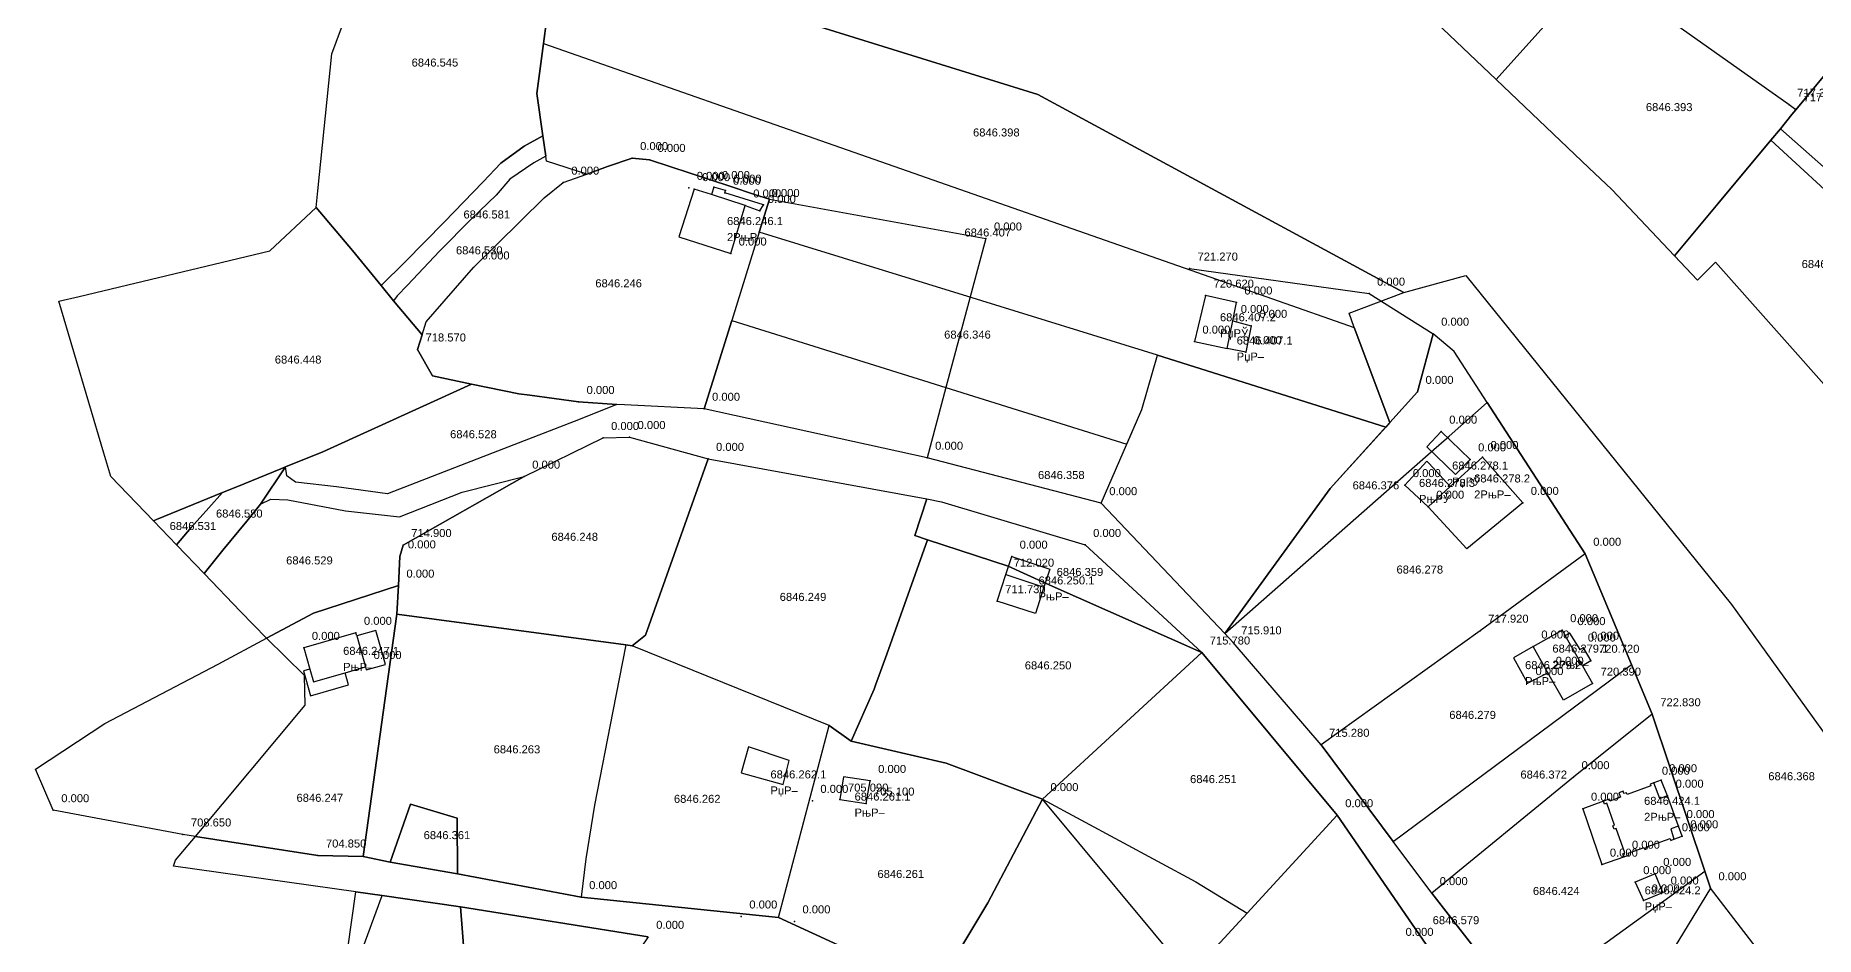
# Model space of a CAD drawing. Header units: metres. Extents: x 8504925 to 8509157, y 4588840 to 4591954.
# Drawn here: x 8506914.5 to 8507137, y 4589450.6 to 4589563.2 of the extents above; entities that cross this region are included whole.
import ezdxf

# ---------------------------------------------------------------- set-up
doc = ezdxf.new("R2010")
doc.units = ezdxf.units.M
for name, color, linetype in [('cad13', 30, 'Continuous'), ('cad144', 7, 'Continuous'), ('cad145', 7, 'Continuous'), ('cad146', 7, 'Continuous'), ('cad176', 7, 'Continuous'), ('cad22', 7, 'Continuous'), ('cad_cont_1', 30, 'Continuous'), ('cad_cont_2', 7, 'Continuous'), ('cad_cont_3', 7, 'Continuous'), ('points', 1, 'Continuous'), ('texts', 7, 'Continuous')]:
    doc.layers.add(name, color=color, linetype=linetype)
doc.styles.get("Standard").update_dxf_attribs({"font": 'arial.ttf'})

msp = doc.modelspace()

# ---------------------------------------------------------------- linework, layer by layer
at = {"layer": 'cad13'}
for points in [[(8507001.4, 4589535.95), (8507003.22, 4589541.96), (8507005.05, 4589541.27), (8507005.52, 4589542.02), (8507000.68, 4589543.55), (8507000.76, 4589543.81), (8506999.31, 4589544.26), (8506999, 4589543.31), (8506996.83, 4589544), (8506994.92, 4589538.02), (8507001.4, 4589535.95)], [(8507064.15, 4589527.52), (8507064.61, 4589529.83), (8507060.75, 4589530.69), (8507059.36, 4589524.94), (8507063.47, 4589524.1)], [(8507064.15, 4589527.52), (8507066.47, 4589526.92), (8507065.78, 4589523.62), (8507063.47, 4589524.1)], [(8507063.47, 4589524.1), (8507064.15, 4589527.52)], [(8507088.4, 4589511.8), (8507092.01, 4589508.34), (8507093.82, 4589510.23), (8507090.21, 4589513.69), (8507088.4, 4589511.8)], [(8507091.34, 4589506.83), (8507088.69, 4589509.72), (8507088.4, 4589509.99), (8507085.66, 4589507.01), (8507088.59, 4589504.31)], [(8507091.34, 4589506.83), (8507095.37, 4589510.52), (8507100.4, 4589504.79), (8507093.42, 4589499.04), (8507088.59, 4589504.31)], [(8507088.59, 4589504.31), (8507091.34, 4589506.83)], [(8507040.54, 4589494.25), (8507039.48, 4589490.98), (8507034.71, 4589492.5), (8507035.78, 4589495.82), (8507036.52, 4589498.07), (8507041.28, 4589496.5), (8507040.54, 4589494.25)], [(8506953.63, 4589482.032), (8506953.201, 4589483.543), (8506955.77, 4589484.28), (8506955.83, 4589483.921), (8506958.235, 4589484.604), (8506957.033, 4589488.837), (8506954.667, 4589488.165), (8506954.56, 4589488.55), (8506948.05, 4589486.67), (8506948.804, 4589484.017), (8506947.987, 4589483.783), (8506948.872, 4589480.665), (8506953.63, 4589482.032)], [(8507101.72, 4589486.84), (8507105.32, 4589488.88), (8507105.71, 4589488.2), (8507106.25, 4589488.51), (8507107.53, 4589486.46), (8507107.94, 4589486.69), (8507108.93, 4589485.06), (8507107.85, 4589484.44), (8507109.13, 4589482.2), (8507105.48, 4589480.12), (8507103.52, 4589483.56)], [(8507101.72, 4589486.84), (8507099.24, 4589485.44), (8507100.99, 4589482.27), (8507103.52, 4589483.56)], [(8507103.52, 4589483.56), (8507101.72, 4589486.84)], [(8507007.94, 4589469.6), (8507008.71, 4589472.59), (8507003.61, 4589474.3), (8507002.71, 4589471.05), (8507007.94, 4589469.6)], [(8507018.32, 4589467.21), (8507018.83, 4589470.04), (8507015.49, 4589470.54), (8507015.06, 4589467.71), (8507018.32, 4589467.21)], [(8507110.29, 4589459.58), (8507113.05, 4589460.57), (8507113.667, 4589460.776), (8507113.584, 4589461.012), (8507115.567, 4589461.705), (8507115.649, 4589461.469), (8507115.98, 4589461.585), (8507115.897, 4589461.821), (8507118.823, 4589462.844), (8507118.902, 4589462.618), (8507119.28, 4589462.75), (8507120.34, 4589463.12), (8507119.88, 4589464.4), (8507118.51, 4589468.2), (8507117.69, 4589470.13), (8507116.79, 4589469.82), (8507116.317, 4589469.656), (8507116.403, 4589469.422), (8507113.446, 4589468.336), (8507113.36, 4589468.571), (8507113.05, 4589468.457), (8507112.936, 4589468.767), (8507112.411, 4589468.574), (8507112.617, 4589468.01), (8507111.303, 4589467.528), (8507111.214, 4589467.772), (8507110.475, 4589467.519), (8507107.93, 4589466.57), (8507110.29, 4589459.58)], [(8507115.51, 4589455.11), (8507117.89, 4589456.1), (8507116.96, 4589458.42), (8507114.46, 4589457.39), (8507115.51, 4589455.11)]]:
    msp.add_lwpolyline(points, dxfattribs=at)
at = {"layer": 'cad144'}
for points in [[(8507134.519, 4589553.895), (8507133.7, 4589554.54), (8507118.08, 4589565.56), (8507110, 4589572.08)], [(8506983.439, 4589545.883), (8506986.01, 4589546.81), (8506989.08, 4589547.88), (8506991.26, 4589547.65), (8507001.43, 4589544.32), (8507004.39, 4589543.33), (8507006.23, 4589542.74)], [(8506962.83, 4589525.81), (8506963.34, 4589527.43), (8506969.27, 4589534.21), (8506978.08, 4589542.93), (8506980.48, 4589544.81), (8506983.439, 4589545.883)], [(8507006.23, 4589542.74), (8507033.31, 4589537.83)], [(8507058.75, 4589534.07), (8507081.19, 4589530.94)], [(8507081.19, 4589530.94), (8507089.2, 4589525.93)], [(8506969, 4589519.63), (8506964.11, 4589520.67), (8506962.26, 4589523.96), (8506962.83, 4589525.81)], [(8506969, 4589519.63), (8506974.94, 4589518.43)], [(8506982.39, 4589517.4), (8506974.94, 4589518.43)], [(8506987.15, 4589517.09), (8506982.39, 4589517.4)], [(8506998.07, 4589516.55), (8506988.14, 4589517.03), (8506987.15, 4589517.09)], [(8507025.95, 4589510.43), (8506998.07, 4589516.55)], [(8507095.94, 4589517.32), (8507108.21, 4589498.43)], [(8506975.59, 4589508.07), (8506985.45, 4589512.9)], [(8506985.45, 4589512.9), (8506988.76, 4589513.02), (8506998.57, 4589510.29)], [(8506998.57, 4589510.29), (8507025.92, 4589505.31)], [(8506959.87, 4589494.45), (8506960.05, 4589498.1), (8506960.47, 4589499.52), (8506975.59, 4589508.07)], [(8507025.92, 4589505.31), (8507027.74, 4589504.9), (8507045.7, 4589499.53), (8507060.28, 4589486.09)], [(8507063.16, 4589488.47), (8507047.72, 4589504.75)], [(8507108.21, 4589498.43), (8507109.19, 4589496.05), (8507113.98, 4589484.61)], [(8506943.4, 4589487.87), (8506949.25, 4589490.99), (8506959.87, 4589494.45)], [(8506914.52, 4589471.53), (8506923.18, 4589477.2), (8506937.35, 4589484.64), (8506943.4, 4589487.87)], [(8507064.21, 4589487.36), (8507063.16, 4589488.47)], [(8507060.28, 4589486.09), (8507077.21, 4589465.76)], [(8507075.19, 4589474.56), (8507064.21, 4589487.36)], [(8507113.98, 4589484.61), (8507116.59, 4589478.37)], [(8507116.59, 4589478.37), (8507123.15, 4589458.75)], [(8507084.2, 4589462.48), (8507075.19, 4589474.56)], [(8506932.93, 4589463.35), (8506916.73, 4589466.38), (8506914.52, 4589471.53)], [(8507077.21, 4589465.76), (8507092.82, 4589443.06)], [(8506934.487, 4589463.098), (8506932.93, 4589463.35)], [(8506955.47, 4589460.61), (8506949.81, 4589460.72), (8506934.487, 4589463.098)], [(8507089.02, 4589456.02), (8507084.2, 4589462.48)], [(8507123.15, 4589458.75), (8507123.86, 4589456.63)], [(8507123.86, 4589456.63), (8507108.28, 4589431.06)], [(8506951.48, 4589434.24), (8506952.51, 4589441.72), (8506954.561, 4589456.187)], [(8506954.561, 4589456.187), (8506957.84, 4589455.73)], [(8506957.84, 4589455.73), (8506967.61, 4589454.29)], [(8506967.61, 4589454.29), (8506991.09, 4589450.56)], [(8507099.94, 4589441.99), (8507089.02, 4589456.02)]]:
    msp.add_lwpolyline(points, dxfattribs=at)
at = {"layer": 'cad145'}
for points in [[(8507006.23, 4589542.74), (8507004.974, 4589538.641)], [(8507004.974, 4589538.641), (8507001.558, 4589527.6)], [(8507033.31, 4589537.83), (8507028.307, 4589519.204), (8507025.95, 4589510.43)], [(8507001.558, 4589527.6), (8506999.22, 4589520.15), (8506998.07, 4589516.55)], [(8507083.806, 4589514.844), (8507087.25, 4589518.66), (8507089.2, 4589525.93)], [(8507047.72, 4589504.75), (8507052.79, 4589516.47)], [(8507076.34, 4589506.57), (8507083.806, 4589514.844)], [(8507063.16, 4589488.47), (8507076.34, 4589506.57)], [(8507108.21, 4589498.43), (8507095.08, 4589488.82), (8507075.19, 4589474.56)], [(8506959.67, 4589490.87), (8506959.87, 4589494.45)], [(8506955.47, 4589460.61), (8506959.67, 4589490.87)], [(8506988.28, 4589487.05), (8506986.66, 4589478.75), (8506984.37, 4589467.01), (8506983.29, 4589460.31), (8506982.71, 4589455.52)], [(8507116.59, 4589478.37), (8507106.75, 4589470.51), (8507089.02, 4589456.02)], [(8507058.76, 4589445.67), (8507040.37, 4589467.77)], [(8507065.947, 4589453.496), (8507077.21, 4589465.76)], [(8507025.54, 4589441.48), (8507033.53, 4589454.82)], [(8507058.76, 4589445.67), (8507065.947, 4589453.496)]]:
    msp.add_lwpolyline(points, dxfattribs=at)
at = {"layer": 'cad146'}
for points in [[(8506978.01, 4589562.18), (8506978.39, 4589565.04), (8506980.541, 4589574.275)], [(8507106.42, 4589568.1), (8507097.074, 4589557.692)], [(8506977.93, 4589550.65), (8506977.16, 4589555.94), (8506978.01, 4589562.18)], [(8506978.01, 4589562.18), (8507058.9, 4589533.86), (8507079.33, 4589526.71)], [(8507159.092, 4589548.07), (8507155.438, 4589552.886), (8507148.577, 4589559.188), (8507141.198, 4589561.938), (8507134.519, 4589553.895)], [(8507134.519, 4589553.895), (8507134.047, 4589553.331), (8507132.606, 4589551.549)], [(8506957.7, 4589531.97), (8506960.7, 4589534.91), (8506965.59, 4589539.87), (8506970.48, 4589544.93), (8506972.68, 4589547.25), (8506975.58, 4589549.38), (8506977.93, 4589550.65)], [(8506977.93, 4589550.65), (8506978.29, 4589548.12)], [(8507131.42, 4589550.1), (8507124.77, 4589542.15), (8507119.37, 4589535.66)], [(8507132.606, 4589551.549), (8507131.42, 4589550.1)], [(8507151.15, 4589531.95), (8507131.42, 4589550.1)], [(8507155.13, 4589536.191), (8507152.706, 4589533.806), (8507132.606, 4589551.549)], [(8506978.29, 4589548.12), (8506976.8, 4589547.28), (8506973.8, 4589545.25), (8506972.1, 4589543.23), (8506969.01, 4589540.29), (8506965.02, 4589536.24), (8506961.02, 4589531.99), (8506959.73, 4589530.68), (8506959.26, 4589530.02)], [(8506983.439, 4589545.883), (8506978.38, 4589547.48), (8506978.29, 4589548.12)], [(8506957.7, 4589531.97), (8506954.13, 4589536.31), (8506949.596, 4589541.721)], [(8507054.74, 4589523.26), (8507031.03, 4589530.6), (8507004.974, 4589538.641)], [(8506959.26, 4589530.02), (8506957.7, 4589531.97)], [(8506962.83, 4589525.81), (8506959.26, 4589530.02)], [(8507079.33, 4589526.71), (8507078.7, 4589528.48), (8507085.541, 4589531.072)], [(8507001.558, 4589527.6), (8506998.07, 4589516.55)], [(8507001.558, 4589527.6), (8507028.307, 4589519.204), (8507050.905, 4589512.111), (8507052.79, 4589516.47), (8507054.74, 4589523.26)], [(8507079.33, 4589526.71), (8507083.806, 4589514.844)], [(8507095.94, 4589517.32), (8507091.83, 4589523.7), (8507089.2, 4589525.93)], [(8507083.275, 4589514.255), (8507054.74, 4589523.26)], [(8506945.77, 4589509.29), (8506950.41, 4589511.18), (8506969, 4589519.63)], [(8506987.15, 4589517.09), (8506981.85, 4589514.95), (8506970.42, 4589510.55), (8506958.49, 4589505.94), (8506952.15, 4589506.8), (8506947.02, 4589507.37), (8506945.91, 4589508.17), (8506945.77, 4589509.29)], [(8506982.39, 4589517.4), (8506976.29, 4589518.24), (8506974.94, 4589518.43)], [(8507063.16, 4589488.47), (8507088.94, 4589511.16), (8507091.19, 4589513.14), (8507095.94, 4589517.32)], [(8507083.275, 4589514.255), (8507076.34, 4589506.57)], [(8507083.806, 4589514.844), (8507083.275, 4589514.255)], [(8506989.07, 4589486.92), (8506990.77, 4589488.27), (8506998.57, 4589510.29)], [(8507047.72, 4589504.75), (8507025.95, 4589510.43)], [(8506937.87, 4589506.07), (8506939.66, 4589506.8), (8506945.18, 4589509.05), (8506945.77, 4589509.29)], [(8506942.61, 4589504.64), (8506945.77, 4589509.29)], [(8506942.61, 4589504.64), (8506943.92, 4589505.24), (8506946.03, 4589505.15), (8506953.27, 4589503.8), (8506960.02, 4589503.04), (8506967.84, 4589506.11), (8506975.59, 4589508.07)], [(8506929.26, 4589502.56), (8506929.63, 4589502.71), (8506937.87, 4589506.07)], [(8506932.136, 4589499.528), (8506933.96, 4589501.71), (8506936.18, 4589504.18), (8506937.87, 4589506.07)], [(8506935.574, 4589495.947), (8506937.93, 4589498.86), (8506940.92, 4589502.5), (8506942.61, 4589504.64)], [(8507025.98, 4589500.19), (8507024.4, 4589500.7), (8507025.92, 4589505.31)], [(8507016.44, 4589475.02), (8507019.34, 4589481.51), (8507019.51, 4589481.99), (8507020.9, 4589485.89), (8507025.98, 4589500.19)], [(8507060.28, 4589486.09), (8507040.85, 4589494.73), (8507036.07, 4589496.9), (8507025.98, 4589500.19)], [(8506988.28, 4589487.05), (8506959.67, 4589490.87)], [(8506988.28, 4589487.05), (8506989.07, 4589486.92)], [(8507013.72, 4589476.96), (8506989.07, 4589486.92)], [(8507040.37, 4589467.77), (8507060.28, 4589486.09)], [(8507084.2, 4589462.48), (8507113.98, 4589484.61)], [(8507007.38, 4589452.99), (8507013.72, 4589476.96)], [(8507013.72, 4589476.96), (8507016.44, 4589475.02)], [(8507040.37, 4589467.77), (8507028.34, 4589472.26), (8507016.44, 4589475.02)], [(8507033.53, 4589454.82), (8507040.37, 4589467.77)], [(8507040.37, 4589467.77), (8507059.52, 4589457.45), (8507065.947, 4589453.496)], [(8506958.82, 4589459.9), (8506961.38, 4589467.15), (8506967.23, 4589465.37), (8506967.27, 4589458.42)], [(8506958.82, 4589459.9), (8506955.47, 4589460.61)], [(8506967.27, 4589458.42), (8506958.82, 4589459.9)], [(8507099.94, 4589441.99), (8507123.15, 4589458.75)], [(8506982.71, 4589455.52), (8506967.27, 4589458.42)], [(8507139.96, 4589433.39), (8507140.69, 4589434.77), (8507123.86, 4589456.63)], [(8506974.64, 4589426.31), (8506968.9, 4589437.73), (8506967.61, 4589454.29)], [(8507007.38, 4589452.99), (8506982.71, 4589455.52)], [(8507025.54, 4589441.48), (8507015.87, 4589449.06), (8507007.38, 4589452.99)]]:
    msp.add_lwpolyline(points, dxfattribs=at)
at = {"layer": 'cad176'}
for points in [[(8507097.074, 4589557.692), (8507070.424, 4589583.057), (8507051.811, 4589600.393)], [(8506949.596, 4589541.721), (8506949.809, 4589543.8), (8506951.564, 4589560.924), (8506954.51, 4589568.9), (8506959.752, 4589583.104), (8506962.252, 4589584.166), (8506980.971, 4589577.775), (8506980.541, 4589574.275)], [(8506980.541, 4589574.275), (8506984.893, 4589572.916), (8507039.799, 4589555.807), (8507069.572, 4589539.705), (8507082.744, 4589532.588), (8507085.541, 4589531.072)], [(8507119.37, 4589535.66), (8507111.541, 4589543.947), (8507108.65, 4589546.674), (8507097.074, 4589557.692)], [(8506929.26, 4589502.56), (8506923.908, 4589508.096), (8506923.06, 4589510.99), (8506917.432, 4589529.994), (8506919.955, 4589530.596), (8506943.791, 4589536.291), (8506949.596, 4589541.721)], [(8507147.9, 4589527.424), (8507143.795, 4589522.909), (8507139.424, 4589518.104), (8507124.479, 4589534.885), (8507122.221, 4589532.627), (8507119.37, 4589535.66)], [(8507085.541, 4589531.072), (8507093.283, 4589533.205), (8507126.502, 4589492.096), (8507139.369, 4589474.213), (8507169.049, 4589445.143), (8507184.143, 4589430.361), (8507203.033, 4589419.963), (8507228.455, 4589415.283)], [(8506932.136, 4589499.528), (8506929.26, 4589502.56)], [(8506935.574, 4589495.947), (8506932.136, 4589499.528)], [(8506943.4, 4589487.87), (8506940.135, 4589491.197), (8506935.574, 4589495.947)], [(8506934.487, 4589463.098), (8506948.229, 4589479.525), (8506948.119, 4589483.205), (8506943.4, 4589487.87)], [(8506954.561, 4589456.187), (8506931.74, 4589459.37), (8506932.01, 4589460.143), (8506934.487, 4589463.098)], [(8506970.916, 4589415.84), (8506950.51, 4589416.01), (8506955.01, 4589448.03), (8506957.84, 4589455.73)]]:
    msp.add_lwpolyline(points, dxfattribs=at)
at = {"layer": 'cad22'}
for points in [[(8507003.22, 4589541.96), (8506999, 4589543.31)], [(8507035.78, 4589495.82), (8507040.54, 4589494.25)], [(8506954.667, 4589488.165), (8506955.77, 4589484.28)], [(8507107.85, 4589484.44), (8507105.71, 4589488.2)], [(8506948.804, 4589484.017), (8506949.261, 4589482.411), (8506953.201, 4589483.543)], [(8507118.51, 4589468.2), (8507117.52, 4589467.83), (8507116.79, 4589469.82)], [(8507113.05, 4589460.57), (8507112.917, 4589460.947), (8507113.171, 4589461.037), (8507112.084, 4589464.11), (8507111.81, 4589464.014), (8507111.66, 4589464.438), (8507111.858, 4589464.508), (8507110.891, 4589467.242), (8507110.608, 4589467.142), (8507110.475, 4589467.519)], [(8507119.88, 4589464.4), (8507118.91, 4589464.04), (8507119.28, 4589462.75)]]:
    msp.add_lwpolyline(points, dxfattribs=at)
at = {"layer": 'cad_cont_1'}
for points in [[(8507001.4, 4589535.95), (8507003.22, 4589541.96), (8507005.05, 4589541.27), (8507005.52, 4589542.02), (8507000.68, 4589543.55), (8507000.76, 4589543.81), (8506999.31, 4589544.26), (8506999, 4589543.31), (8506996.83, 4589544), (8506994.92, 4589538.02), (8507001.4, 4589535.95)], [(8507063.47, 4589524.1), (8507064.15, 4589527.52), (8507064.15, 4589527.52), (8507064.61, 4589529.83), (8507060.75, 4589530.69), (8507059.36, 4589524.94), (8507063.47, 4589524.1)], [(8507063.47, 4589524.1), (8507064.15, 4589527.52), (8507064.15, 4589527.52), (8507066.47, 4589526.92), (8507065.78, 4589523.62), (8507063.47, 4589524.1)], [(8507088.4, 4589511.8), (8507092.01, 4589508.34), (8507093.82, 4589510.23), (8507090.21, 4589513.69), (8507088.4, 4589511.8)], [(8507088.59, 4589504.31), (8507091.34, 4589506.83), (8507091.34, 4589506.83), (8507088.69, 4589509.72), (8507088.4, 4589509.99), (8507085.66, 4589507.01), (8507088.59, 4589504.31)], [(8507088.59, 4589504.31), (8507091.34, 4589506.83), (8507091.34, 4589506.83), (8507095.37, 4589510.52), (8507100.4, 4589504.79), (8507093.42, 4589499.04), (8507088.59, 4589504.31)], [(8507040.54, 4589494.25), (8507039.48, 4589490.98), (8507034.71, 4589492.5), (8507035.78, 4589495.82), (8507036.52, 4589498.07), (8507041.28, 4589496.5), (8507040.54, 4589494.25)], [(8506953.63, 4589482.032), (8506953.201, 4589483.543), (8506955.77, 4589484.28), (8506955.83, 4589483.921), (8506958.235, 4589484.604), (8506957.033, 4589488.837), (8506954.667, 4589488.165), (8506954.56, 4589488.55), (8506948.05, 4589486.67), (8506948.804, 4589484.017), (8506947.987, 4589483.783), (8506948.872, 4589480.665), (8506953.63, 4589482.032)], [(8507103.52, 4589483.56), (8507101.72, 4589486.84), (8507101.72, 4589486.84), (8507105.32, 4589488.88), (8507105.71, 4589488.2), (8507106.25, 4589488.51), (8507107.53, 4589486.46), (8507107.94, 4589486.69), (8507108.93, 4589485.06), (8507107.85, 4589484.44), (8507109.13, 4589482.2), (8507105.48, 4589480.12), (8507103.52, 4589483.56)], [(8507103.52, 4589483.56), (8507101.72, 4589486.84), (8507101.72, 4589486.84), (8507099.24, 4589485.44), (8507100.99, 4589482.27), (8507103.52, 4589483.56)], [(8507007.94, 4589469.6), (8507008.71, 4589472.59), (8507003.61, 4589474.3), (8507002.71, 4589471.05), (8507007.94, 4589469.6)], [(8507018.32, 4589467.21), (8507018.83, 4589470.04), (8507015.49, 4589470.54), (8507015.06, 4589467.71), (8507018.32, 4589467.21)], [(8507110.29, 4589459.58), (8507113.05, 4589460.57), (8507113.667, 4589460.776), (8507113.584, 4589461.012), (8507115.567, 4589461.705), (8507115.649, 4589461.469), (8507115.98, 4589461.585), (8507115.897, 4589461.821), (8507118.823, 4589462.844), (8507118.902, 4589462.618), (8507119.28, 4589462.75), (8507120.34, 4589463.12), (8507119.88, 4589464.4), (8507118.51, 4589468.2), (8507117.69, 4589470.13), (8507116.79, 4589469.82), (8507116.317, 4589469.656), (8507116.403, 4589469.422), (8507113.446, 4589468.336), (8507113.36, 4589468.571), (8507113.05, 4589468.457), (8507112.936, 4589468.767), (8507112.411, 4589468.574), (8507112.617, 4589468.01), (8507111.303, 4589467.528), (8507111.214, 4589467.772), (8507110.475, 4589467.519), (8507107.93, 4589466.57), (8507110.29, 4589459.58)], [(8507115.51, 4589455.11), (8507117.89, 4589456.1), (8507116.96, 4589458.42), (8507114.46, 4589457.39), (8507115.51, 4589455.11)]]:
    msp.add_lwpolyline(points, dxfattribs=at)
at = {"layer": 'cad_cont_2'}
for points in [[(8507105.81, 4589568.81), (8507100.52, 4589564.19), (8507076.98, 4589585.65), (8507052.27, 4589600.12), (8507051.811, 4589600.393), (8507051.811, 4589600.393), (8507070.424, 4589583.057), (8507097.074, 4589557.692), (8507097.074, 4589557.692), (8507106.42, 4589568.1), (8507106.42, 4589568.1), (8507105.81, 4589568.81)], [(8506957.7, 4589531.97), (8506954.13, 4589536.31), (8506949.596, 4589541.721), (8506949.596, 4589541.721), (8506949.809, 4589543.8), (8506951.564, 4589560.924), (8506954.51, 4589568.9), (8506959.752, 4589583.104), (8506962.252, 4589584.166), (8506980.971, 4589577.775), (8506980.541, 4589574.275), (8506980.541, 4589574.275), (8506978.39, 4589565.04), (8506978.01, 4589562.18), (8506978.01, 4589562.18), (8506977.16, 4589555.94), (8506977.93, 4589550.65), (8506977.93, 4589550.65), (8506975.58, 4589549.38), (8506972.68, 4589547.25), (8506970.48, 4589544.93), (8506965.59, 4589539.87), (8506960.7, 4589534.91), (8506957.7, 4589531.97)], [(8507141.198, 4589561.938), (8507134.519, 4589553.895), (8507134.519, 4589553.895), (8507133.7, 4589554.54), (8507118.08, 4589565.56), (8507110, 4589572.08), (8507110, 4589572.08), (8507102.08, 4589578.47)], [(8506978.01, 4589562.18), (8507058.9, 4589533.86), (8507079.33, 4589526.71), (8507079.33, 4589526.71), (8507078.7, 4589528.48), (8507085.541, 4589531.072), (8507085.541, 4589531.072), (8507082.744, 4589532.588), (8507069.572, 4589539.705), (8507039.799, 4589555.807), (8506984.893, 4589572.916), (8506980.541, 4589574.275), (8506980.541, 4589574.275), (8506978.39, 4589565.04), (8506978.01, 4589562.18)], [(8507106.42, 4589568.1), (8507097.074, 4589557.692), (8507097.074, 4589557.692), (8507108.65, 4589546.674), (8507111.541, 4589543.947), (8507119.37, 4589535.66), (8507119.37, 4589535.66), (8507124.77, 4589542.15), (8507131.42, 4589550.1), (8507131.42, 4589550.1), (8507132.606, 4589551.549), (8507132.606, 4589551.549), (8507134.047, 4589553.331), (8507134.519, 4589553.895), (8507134.519, 4589553.895), (8507133.7, 4589554.54), (8507118.08, 4589565.56), (8507110, 4589572.08), (8507110, 4589572.08), (8507106.42, 4589568.1)], [(8506977.93, 4589550.65), (8506977.16, 4589555.94), (8506978.01, 4589562.18), (8506978.01, 4589562.18), (8507058.9, 4589533.86), (8507079.33, 4589526.71), (8507079.33, 4589526.71), (8507083.806, 4589514.844), (8507083.806, 4589514.844), (8507083.275, 4589514.255), (8507083.275, 4589514.255), (8507054.74, 4589523.26), (8507054.74, 4589523.26), (8507031.03, 4589530.6), (8507004.974, 4589538.641), (8507004.974, 4589538.641), (8507006.23, 4589542.74), (8507006.23, 4589542.74), (8507004.39, 4589543.33), (8507001.43, 4589544.32), (8506991.26, 4589547.65), (8506989.08, 4589547.88), (8506986.01, 4589546.81), (8506983.439, 4589545.883), (8506983.439, 4589545.883), (8506978.38, 4589547.48), (8506978.29, 4589548.12), (8506978.29, 4589548.12), (8506977.93, 4589550.65)], [(8507155.13, 4589536.191), (8507152.706, 4589533.806), (8507132.606, 4589551.549), (8507132.606, 4589551.549), (8507134.047, 4589553.331), (8507134.519, 4589553.895), (8507134.519, 4589553.895), (8507141.198, 4589561.938), (8507148.577, 4589559.188), (8507155.438, 4589552.886), (8507159.092, 4589548.07), (8507159.092, 4589548.07), (8507159.656, 4589540.636), (8507155.13, 4589536.191)], [(8506957.7, 4589531.97), (8506960.7, 4589534.91), (8506965.59, 4589539.87), (8506970.48, 4589544.93), (8506972.68, 4589547.25), (8506975.58, 4589549.38), (8506977.93, 4589550.65), (8506977.93, 4589550.65), (8506978.29, 4589548.12), (8506978.29, 4589548.12), (8506976.8, 4589547.28), (8506973.8, 4589545.25), (8506972.1, 4589543.23), (8506969.01, 4589540.29), (8506965.02, 4589536.24), (8506961.02, 4589531.99), (8506959.73, 4589530.68), (8506959.26, 4589530.02), (8506959.26, 4589530.02), (8506957.7, 4589531.97)], [(8507131.42, 4589550.1), (8507124.77, 4589542.15), (8507119.37, 4589535.66), (8507119.37, 4589535.66), (8507122.221, 4589532.627), (8507124.479, 4589534.885), (8507139.424, 4589518.104), (8507143.795, 4589522.909), (8507147.9, 4589527.424), (8507147.9, 4589527.424), (8507151.15, 4589531.95), (8507151.15, 4589531.95), (8507131.42, 4589550.1)], [(8507151.15, 4589531.95), (8507131.42, 4589550.1), (8507131.42, 4589550.1), (8507132.606, 4589551.549), (8507132.606, 4589551.549), (8507152.706, 4589533.806)], [(8506978.29, 4589548.12), (8506976.8, 4589547.28), (8506973.8, 4589545.25), (8506972.1, 4589543.23), (8506969.01, 4589540.29), (8506965.02, 4589536.24), (8506961.02, 4589531.99), (8506959.73, 4589530.68), (8506959.26, 4589530.02), (8506959.26, 4589530.02), (8506962.83, 4589525.81), (8506962.83, 4589525.81), (8506963.34, 4589527.43), (8506969.27, 4589534.21), (8506978.08, 4589542.93), (8506980.48, 4589544.81), (8506983.439, 4589545.883), (8506983.439, 4589545.883), (8506978.38, 4589547.48), (8506978.29, 4589548.12)], [(8506969, 4589519.63), (8506964.11, 4589520.67), (8506962.26, 4589523.96), (8506962.83, 4589525.81), (8506962.83, 4589525.81), (8506963.34, 4589527.43), (8506969.27, 4589534.21), (8506978.08, 4589542.93), (8506980.48, 4589544.81), (8506983.439, 4589545.883), (8506983.439, 4589545.883), (8506986.01, 4589546.81), (8506989.08, 4589547.88), (8506991.26, 4589547.65), (8507001.43, 4589544.32), (8507004.39, 4589543.33), (8507006.23, 4589542.74), (8507006.23, 4589542.74), (8507004.974, 4589538.641), (8507004.974, 4589538.641), (8507001.558, 4589527.6), (8507001.558, 4589527.6), (8506998.07, 4589516.55), (8506998.07, 4589516.55), (8506988.14, 4589517.03), (8506987.15, 4589517.09), (8506987.15, 4589517.09), (8506982.39, 4589517.4), (8506982.39, 4589517.4), (8506976.29, 4589518.24), (8506974.94, 4589518.43), (8506974.94, 4589518.43), (8506969, 4589519.63)], [(8506929.26, 4589502.56), (8506923.908, 4589508.096), (8506923.06, 4589510.99), (8506917.432, 4589529.994), (8506919.955, 4589530.596), (8506943.791, 4589536.291), (8506949.596, 4589541.721), (8506949.596, 4589541.721), (8506954.13, 4589536.31), (8506957.7, 4589531.97), (8506957.7, 4589531.97), (8506959.26, 4589530.02), (8506959.26, 4589530.02), (8506962.83, 4589525.81), (8506962.83, 4589525.81), (8506962.26, 4589523.96), (8506964.11, 4589520.67), (8506969, 4589519.63), (8506969, 4589519.63), (8506950.41, 4589511.18), (8506945.77, 4589509.29), (8506945.77, 4589509.29), (8506945.18, 4589509.05), (8506939.66, 4589506.8), (8506937.87, 4589506.07), (8506937.87, 4589506.07), (8506929.63, 4589502.71), (8506929.26, 4589502.56)], [(8507001.558, 4589527.6), (8507028.307, 4589519.204), (8507050.905, 4589512.111), (8507052.79, 4589516.47), (8507054.74, 4589523.26), (8507054.74, 4589523.26), (8507031.03, 4589530.6), (8507004.974, 4589538.641), (8507004.974, 4589538.641), (8507001.558, 4589527.6)], [(8507079.33, 4589526.71), (8507078.7, 4589528.48), (8507085.541, 4589531.072), (8507085.541, 4589531.072), (8507093.283, 4589533.205), (8507126.502, 4589492.096), (8507139.369, 4589474.213)], [(8507025.95, 4589510.43), (8506998.07, 4589516.55), (8506998.07, 4589516.55), (8507001.558, 4589527.6), (8507001.558, 4589527.6), (8507028.307, 4589519.204), (8507050.905, 4589512.111), (8507052.79, 4589516.47), (8507054.74, 4589523.26), (8507054.74, 4589523.26), (8507083.275, 4589514.255), (8507083.275, 4589514.255), (8507076.34, 4589506.57), (8507076.34, 4589506.57), (8507063.16, 4589488.47), (8507063.16, 4589488.47), (8507047.72, 4589504.75), (8507047.72, 4589504.75), (8507025.95, 4589510.43)], [(8507063.16, 4589488.47), (8507088.94, 4589511.16), (8507091.19, 4589513.14), (8507095.94, 4589517.32), (8507095.94, 4589517.32), (8507091.83, 4589523.7), (8507089.2, 4589525.93), (8507089.2, 4589525.93), (8507087.25, 4589518.66), (8507083.806, 4589514.844), (8507083.806, 4589514.844), (8507083.275, 4589514.255), (8507083.275, 4589514.255), (8507076.34, 4589506.57), (8507076.34, 4589506.57), (8507063.16, 4589488.47)], [(8507140.69, 4589434.77), (8507123.86, 4589456.63), (8507123.86, 4589456.63), (8507123.15, 4589458.75), (8507123.15, 4589458.75), (8507116.59, 4589478.37), (8507116.59, 4589478.37), (8507113.98, 4589484.61), (8507113.98, 4589484.61), (8507109.19, 4589496.05), (8507108.21, 4589498.43), (8507108.21, 4589498.43), (8507095.94, 4589517.32), (8507095.94, 4589517.32), (8507091.83, 4589523.7), (8507089.2, 4589525.93), (8507089.2, 4589525.93), (8507087.25, 4589518.66), (8507083.806, 4589514.844), (8507083.806, 4589514.844), (8507079.33, 4589526.71)], [(8506987.15, 4589517.09), (8506981.85, 4589514.95), (8506970.42, 4589510.55), (8506958.49, 4589505.94), (8506952.15, 4589506.8), (8506947.02, 4589507.37), (8506945.91, 4589508.17), (8506945.77, 4589509.29), (8506945.77, 4589509.29), (8506950.41, 4589511.18), (8506969, 4589519.63), (8506969, 4589519.63), (8506974.94, 4589518.43), (8506974.94, 4589518.43), (8506976.29, 4589518.24), (8506982.39, 4589517.4), (8506982.39, 4589517.4), (8506987.15, 4589517.09)], [(8507099.94, 4589441.99), (8507089.02, 4589456.02), (8507089.02, 4589456.02), (8507084.2, 4589462.48), (8507084.2, 4589462.48), (8507075.19, 4589474.56), (8507075.19, 4589474.56), (8507064.21, 4589487.36), (8507064.21, 4589487.36), (8507063.16, 4589488.47), (8507063.16, 4589488.47), (8507047.72, 4589504.75), (8507047.72, 4589504.75), (8507025.95, 4589510.43), (8507025.95, 4589510.43), (8506998.07, 4589516.55), (8506998.07, 4589516.55), (8506988.14, 4589517.03), (8506987.15, 4589517.09), (8506987.15, 4589517.09), (8506981.85, 4589514.95), (8506970.42, 4589510.55), (8506958.49, 4589505.94), (8506952.15, 4589506.8), (8506947.02, 4589507.37), (8506945.91, 4589508.17), (8506945.77, 4589509.29), (8506945.77, 4589509.29), (8506942.61, 4589504.64)], [(8507063.16, 4589488.47), (8507088.94, 4589511.16), (8507091.19, 4589513.14), (8507095.94, 4589517.32), (8507095.94, 4589517.32), (8507108.21, 4589498.43), (8507108.21, 4589498.43), (8507095.08, 4589488.82), (8507075.19, 4589474.56), (8507075.19, 4589474.56), (8507064.21, 4589487.36), (8507064.21, 4589487.36), (8507063.16, 4589488.47)], [(8506942.61, 4589504.64), (8506943.92, 4589505.24), (8506946.03, 4589505.15), (8506953.27, 4589503.8), (8506960.02, 4589503.04), (8506967.84, 4589506.11), (8506975.59, 4589508.07), (8506975.59, 4589508.07), (8506985.45, 4589512.9), (8506985.45, 4589512.9), (8506988.76, 4589513.02), (8506998.57, 4589510.29), (8506998.57, 4589510.29), (8507025.92, 4589505.31), (8507025.92, 4589505.31), (8507027.74, 4589504.9), (8507045.7, 4589499.53), (8507060.28, 4589486.09), (8507060.28, 4589486.09), (8507077.21, 4589465.76), (8507077.21, 4589465.76), (8507092.82, 4589443.06)], [(8506988.28, 4589487.05), (8506959.67, 4589490.87), (8506959.67, 4589490.87), (8506959.87, 4589494.45), (8506959.87, 4589494.45), (8506960.05, 4589498.1), (8506960.47, 4589499.52), (8506975.59, 4589508.07), (8506975.59, 4589508.07), (8506985.45, 4589512.9), (8506985.45, 4589512.9), (8506988.76, 4589513.02), (8506998.57, 4589510.29), (8506998.57, 4589510.29), (8506990.77, 4589488.27), (8506989.07, 4589486.92), (8506989.07, 4589486.92), (8506988.28, 4589487.05)], [(8507013.72, 4589476.96), (8506989.07, 4589486.92), (8506989.07, 4589486.92), (8506990.77, 4589488.27), (8506998.57, 4589510.29), (8506998.57, 4589510.29), (8507025.92, 4589505.31), (8507025.92, 4589505.31), (8507024.4, 4589500.7), (8507025.98, 4589500.19), (8507025.98, 4589500.19), (8507020.9, 4589485.89), (8507019.51, 4589481.99), (8507019.34, 4589481.51), (8507016.44, 4589475.02), (8507016.44, 4589475.02), (8507013.72, 4589476.96)], [(8506932.136, 4589499.528), (8506933.96, 4589501.71), (8506936.18, 4589504.18), (8506937.87, 4589506.07), (8506937.87, 4589506.07), (8506939.66, 4589506.8), (8506945.18, 4589509.05), (8506945.77, 4589509.29), (8506945.77, 4589509.29), (8506942.61, 4589504.64), (8506942.61, 4589504.64), (8506940.92, 4589502.5), (8506937.93, 4589498.86), (8506935.574, 4589495.947), (8506935.574, 4589495.947), (8506932.136, 4589499.528)], [(8506935.574, 4589495.947), (8506937.93, 4589498.86), (8506940.92, 4589502.5), (8506942.61, 4589504.64), (8506942.61, 4589504.64), (8506943.92, 4589505.24), (8506946.03, 4589505.15), (8506953.27, 4589503.8), (8506960.02, 4589503.04), (8506967.84, 4589506.11), (8506975.59, 4589508.07), (8506975.59, 4589508.07), (8506960.47, 4589499.52), (8506960.05, 4589498.1), (8506959.87, 4589494.45), (8506959.87, 4589494.45), (8506949.25, 4589490.99), (8506943.4, 4589487.87), (8506943.4, 4589487.87), (8506940.135, 4589491.197), (8506935.574, 4589495.947)], [(8506929.26, 4589502.56), (8506929.63, 4589502.71), (8506937.87, 4589506.07), (8506937.87, 4589506.07), (8506936.18, 4589504.18), (8506933.96, 4589501.71), (8506932.136, 4589499.528), (8506932.136, 4589499.528), (8506929.26, 4589502.56)], [(8507025.98, 4589500.19), (8507024.4, 4589500.7), (8507025.92, 4589505.31), (8507025.92, 4589505.31), (8507027.74, 4589504.9), (8507045.7, 4589499.53), (8507060.28, 4589486.09), (8507060.28, 4589486.09), (8507040.85, 4589494.73), (8507036.07, 4589496.9), (8507025.98, 4589500.19)], [(8507040.37, 4589467.77), (8507028.34, 4589472.26), (8507016.44, 4589475.02), (8507016.44, 4589475.02), (8507019.34, 4589481.51), (8507019.51, 4589481.99), (8507020.9, 4589485.89), (8507025.98, 4589500.19), (8507025.98, 4589500.19), (8507036.07, 4589496.9), (8507040.85, 4589494.73), (8507060.28, 4589486.09), (8507060.28, 4589486.09), (8507040.37, 4589467.77)], [(8507108.21, 4589498.43), (8507095.08, 4589488.82), (8507075.19, 4589474.56), (8507075.19, 4589474.56), (8507084.2, 4589462.48), (8507084.2, 4589462.48), (8507113.98, 4589484.61), (8507113.98, 4589484.61), (8507109.19, 4589496.05), (8507108.21, 4589498.43)], [(8506955.47, 4589460.61), (8506949.81, 4589460.72), (8506934.487, 4589463.098), (8506934.487, 4589463.098), (8506948.229, 4589479.525), (8506948.119, 4589483.205), (8506943.4, 4589487.87), (8506943.4, 4589487.87), (8506949.25, 4589490.99), (8506959.87, 4589494.45), (8506959.87, 4589494.45), (8506959.67, 4589490.87), (8506959.67, 4589490.87), (8506955.47, 4589460.61)], [(8506955.47, 4589460.61), (8506959.67, 4589490.87), (8506959.67, 4589490.87), (8506988.28, 4589487.05), (8506988.28, 4589487.05), (8506986.66, 4589478.75), (8506984.37, 4589467.01), (8506983.29, 4589460.31), (8506982.71, 4589455.52), (8506982.71, 4589455.52), (8506967.27, 4589458.42), (8506967.27, 4589458.42), (8506967.23, 4589465.37), (8506961.38, 4589467.15), (8506958.82, 4589459.9), (8506958.82, 4589459.9), (8506955.47, 4589460.61)], [(8506988.28, 4589487.05), (8506986.66, 4589478.75), (8506984.37, 4589467.01), (8506983.29, 4589460.31), (8506982.71, 4589455.52), (8506982.71, 4589455.52), (8507007.38, 4589452.99), (8507007.38, 4589452.99), (8507013.72, 4589476.96), (8507013.72, 4589476.96), (8506989.07, 4589486.92), (8506989.07, 4589486.92), (8506988.28, 4589487.05)], [(8507040.37, 4589467.77), (8507059.52, 4589457.45), (8507065.947, 4589453.496), (8507065.947, 4589453.496), (8507077.21, 4589465.76), (8507077.21, 4589465.76), (8507060.28, 4589486.09), (8507060.28, 4589486.09), (8507040.37, 4589467.77)], [(8507084.2, 4589462.48), (8507113.98, 4589484.61), (8507113.98, 4589484.61), (8507116.59, 4589478.37), (8507116.59, 4589478.37), (8507106.75, 4589470.51), (8507089.02, 4589456.02), (8507089.02, 4589456.02), (8507084.2, 4589462.48)], [(8507007.38, 4589452.99), (8507013.72, 4589476.96), (8507013.72, 4589476.96), (8507016.44, 4589475.02), (8507016.44, 4589475.02), (8507028.34, 4589472.26), (8507040.37, 4589467.77), (8507040.37, 4589467.77), (8507033.53, 4589454.82), (8507033.53, 4589454.82), (8507025.54, 4589441.48), (8507025.54, 4589441.48), (8507015.87, 4589449.06), (8507007.38, 4589452.99)], [(8507116.59, 4589478.37), (8507106.75, 4589470.51), (8507089.02, 4589456.02), (8507089.02, 4589456.02), (8507099.94, 4589441.99), (8507099.94, 4589441.99), (8507123.15, 4589458.75), (8507123.15, 4589458.75), (8507116.59, 4589478.37)], [(8507025.54, 4589441.48), (8507033.53, 4589454.82), (8507033.53, 4589454.82), (8507040.37, 4589467.77), (8507040.37, 4589467.77), (8507059.52, 4589457.45), (8507065.947, 4589453.496), (8507065.947, 4589453.496), (8507058.76, 4589445.67), (8507058.76, 4589445.67), (8507049.96, 4589433.82), (8507042.8, 4589424.54), (8507042.8, 4589424.54), (8507038.73, 4589426.77), (8507031.2, 4589435.05), (8507025.54, 4589441.48)], [(8506958.82, 4589459.9), (8506961.38, 4589467.15), (8506967.23, 4589465.37), (8506967.27, 4589458.42), (8506967.27, 4589458.42), (8506958.82, 4589459.9)], [(8507058.76, 4589445.67), (8507075.56, 4589424.48), (8507075.56, 4589424.48), (8507092.82, 4589443.06), (8507092.82, 4589443.06), (8507077.21, 4589465.76), (8507077.21, 4589465.76), (8507065.947, 4589453.496), (8507065.947, 4589453.496), (8507058.76, 4589445.67)], [(8506954.561, 4589456.187), (8506931.74, 4589459.37), (8506932.01, 4589460.143), (8506934.487, 4589463.098), (8506934.487, 4589463.098), (8506949.81, 4589460.72), (8506955.47, 4589460.61), (8506955.47, 4589460.61), (8506958.82, 4589459.9), (8506958.82, 4589459.9), (8506967.27, 4589458.42), (8506967.27, 4589458.42), (8506982.71, 4589455.52), (8506982.71, 4589455.52), (8507007.38, 4589452.99), (8507007.38, 4589452.99), (8507015.87, 4589449.06)], [(8507099.94, 4589441.99), (8507123.15, 4589458.75), (8507123.15, 4589458.75), (8507123.86, 4589456.63), (8507123.86, 4589456.63), (8507108.28, 4589431.06), (8507108.28, 4589431.06), (8507099.94, 4589441.99)], [(8507123.86, 4589456.63), (8507108.28, 4589431.06), (8507108.28, 4589431.06), (8507131, 4589415.63), (8507131, 4589415.63), (8507139.96, 4589433.39), (8507139.96, 4589433.39), (8507140.69, 4589434.77), (8507123.86, 4589456.63)], [(8506970.916, 4589415.84), (8506950.51, 4589416.01), (8506955.01, 4589448.03), (8506957.84, 4589455.73), (8506957.84, 4589455.73), (8506967.61, 4589454.29), (8506967.61, 4589454.29), (8506968.9, 4589437.73), (8506974.64, 4589426.31), (8506974.64, 4589426.31), (8506972.91, 4589423.69), (8506972.91, 4589423.69), (8506970.51, 4589419.79), (8506970.51, 4589419.79), (8506970.916, 4589415.84)], [(8506991.09, 4589450.56), (8506967.61, 4589454.29), (8506967.61, 4589454.29), (8506957.84, 4589455.73), (8506957.84, 4589455.73), (8506954.561, 4589456.187)], [(8506974.64, 4589426.31), (8506968.9, 4589437.73), (8506967.61, 4589454.29), (8506967.61, 4589454.29), (8506991.09, 4589450.56), (8506991.09, 4589450.56), (8506988.296, 4589446.431), (8506987.528, 4589445.295), (8506984.48, 4589440.79), (8506984.48, 4589440.79), (8506974.64, 4589426.31)]]:
    msp.add_lwpolyline(points, dxfattribs=at)
at = {"layer": 'cad_cont_3'}
for points in [[(8507139.424, 4589518.104), (8507124.479, 4589534.885), (8507122.221, 4589532.627), (8507119.37, 4589535.66), (8507119.37, 4589535.66), (8507111.541, 4589543.947), (8507108.65, 4589546.674), (8507097.074, 4589557.692), (8507097.074, 4589557.692), (8507070.424, 4589583.057)], [(8506984.893, 4589572.916), (8507039.799, 4589555.807), (8507069.572, 4589539.705), (8507082.744, 4589532.588), (8507085.541, 4589531.072), (8507085.541, 4589531.072), (8507093.283, 4589533.205), (8507126.502, 4589492.096), (8507139.369, 4589474.213)], [(8506929.26, 4589502.56), (8506923.908, 4589508.096), (8506923.06, 4589510.99), (8506917.432, 4589529.994), (8506919.955, 4589530.596), (8506943.791, 4589536.291), (8506949.596, 4589541.721), (8506949.596, 4589541.721), (8506949.809, 4589543.8), (8506951.564, 4589560.924), (8506954.51, 4589568.9)], [(8506955.01, 4589448.03), (8506957.84, 4589455.73), (8506957.84, 4589455.73), (8506954.561, 4589456.187), (8506954.561, 4589456.187), (8506931.74, 4589459.37), (8506932.01, 4589460.143), (8506934.487, 4589463.098), (8506934.487, 4589463.098), (8506948.229, 4589479.525), (8506948.119, 4589483.205), (8506943.4, 4589487.87), (8506943.4, 4589487.87), (8506940.135, 4589491.197), (8506935.574, 4589495.947), (8506935.574, 4589495.947), (8506932.136, 4589499.528), (8506932.136, 4589499.528), (8506929.26, 4589502.56)]]:
    msp.add_lwpolyline(points, dxfattribs=at)
at = {"layer": 'points'}
for p in [(8507133.7, 4589554.54), (8507134.49, 4589553.98), (8506989.08, 4589547.88), (8506991.26, 4589547.65), (8506980.48, 4589544.81), (8506996.16, 4589544.16), (8506996.83, 4589544), (8506999.31, 4589544.26), (8507000.68, 4589543.55), (8507000.76, 4589543.81), (8507003.22, 4589541.96), (8507005.05, 4589541.27), (8507005.52, 4589542.02), (8507033.31, 4589537.83), (8507001.4, 4589535.95), (8506969.27, 4589534.21), (8507058.75, 4589534.07), (8507060.75, 4589530.69), (8507064.61, 4589529.83), (8507081.19, 4589530.94), (8507064.15, 4589527.52), (8507066.47, 4589526.92), (8507089.2, 4589525.93), (8506962.26, 4589523.96), (8507059.36, 4589524.94), (8507065.78, 4589523.62), (8506982.39, 4589517.4), (8506998.07, 4589516.55), (8507087.25, 4589518.66), (8506985.45, 4589512.9), (8506988.76, 4589513.02), (8507090.21, 4589513.69), (8506998.57, 4589510.29), (8507025.95, 4589510.43), (8507093.82, 4589510.23), (8507095.37, 4589510.52), (8506975.59, 4589508.07), (8507085.66, 4589507.01), (8507047.72, 4589504.75), (8507088.59, 4589504.31), (8507100.4, 4589504.79), (8506960.47, 4589499.52), (8507045.7, 4589499.53), (8506960.05, 4589498.1), (8507036.52, 4589498.07), (8507108.21, 4589498.43), (8506959.87, 4589494.45), (8507035.78, 4589495.82), (8507034.71, 4589492.5), (8506954.56, 4589488.55), (8507095.08, 4589488.82), (8507105.32, 4589488.88), (8507106.25, 4589488.51), (8506948.05, 4589486.67), (8507060.28, 4589486.09), (8507064.21, 4589487.36), (8507101.72, 4589486.84), (8507107.53, 4589486.46), (8507107.94, 4589486.69), (8506955.77, 4589484.28), (8507103.52, 4589483.56), (8507108.93, 4589485.06), (8507100.99, 4589482.27), (8507109.13, 4589482.2), (8507116.59, 4589478.37), (8507075.19, 4589474.56), (8507018.83, 4589470.04), (8507106.75, 4589470.51), (8507116.79, 4589469.82), (8507117.69, 4589470.13), (8507011.61, 4589467.55), (8507015.06, 4589467.71), (8507040.37, 4589467.77), (8507118.51, 4589468.2), (8506916.73, 4589466.38), (8507018.32, 4589467.21), (8507077.21, 4589465.76), (8507107.93, 4589466.57), (8506932.93, 4589463.35), (8507119.88, 4589464.4), (8507120.34, 4589463.12), (8507119.28, 4589462.75), (8506949.81, 4589460.72), (8507110.29, 4589459.58), (8507113.05, 4589460.57), (8507114.46, 4589457.39), (8507116.96, 4589458.42), (8507123.86, 4589456.63), (8506982.71, 4589455.52), (8507089.02, 4589456.02), (8507115.51, 4589455.11), (8507117.89, 4589456.1), (8507002.73, 4589453.1), (8507009.37, 4589452.49)]:
    msp.add_point(p, dxfattribs=at)

# ---------------------------------------------------------------- texts
at = {"layer": 'cad_cont_1'}
for s, p in [('6846.246.1', (8507000.94, 4589539.511)), ('6846.407.2', (8507062.552, 4589527.488)), ('6846.407.1', (8507064.646, 4589524.582)), ('6846.278.1', (8507091.573, 4589508.954)), ('6846.278.3', (8507087.432, 4589506.784)), ('6846.278.2', (8507094.318, 4589507.343)), ('6846.250.1', (8507039.872, 4589494.6)), ('6846.247.1', (8506952.958, 4589485.799)), ('6846.279.1', (8507104.105, 4589486.082)), ('6846.279.2', (8507100.689, 4589484.011)), ('6846.262.1', (8507006.368, 4589470.356)), ('6846.261.1', (8507016.883, 4589467.587)), ('6846.424.1', (8507115.565, 4589467.055)), ('6846.424.2', (8507115.639, 4589455.867))]:
    msp.add_text(s, height=1, dxfattribs=at).set_placement(p)
at = {"layer": 'cad_cont_2'}
for s, p in [('6846.545', (8506961.518, 4589559.317)), ('6846.393', (8507115.79, 4589553.75)), ('6846.398', (8507031.69, 4589550.58)), ('6846.581', (8506968, 4589540.33)), ('6846.407', (8507030.62, 4589538.08)), ('6846.530', (8506967.061, 4589535.848)), ('6846.429', (8507135.26, 4589534.14)), ('6846.246', (8506984.48, 4589531.73)), ('6846.346', (8507028.08, 4589525.32)), ('6846.448', (8506944.42, 4589522.2)), ('6846.528', (8506966.33, 4589512.87)), ('6846.358', (8507039.81, 4589507.77)), ('6846.376', (8507079.13, 4589506.48)), ('6846.580', (8506937.066, 4589502.956)), ('6846.531', (8506931.271, 4589501.399)), ('6846.248', (8506978.99, 4589500.05)), ('6846.529', (8506945.837, 4589497.1)), ('6846.359', (8507042.14, 4589495.66)), ('6846.278', (8507084.62, 4589495.96)), ('6846.249', (8507007.53, 4589492.54)), ('6846.250', (8507038.16, 4589483.98)), ('6846.279', (8507091.216, 4589477.796)), ('6846.263', (8506971.77, 4589473.49)), ('6846.251', (8507058.82, 4589469.77)), ('6846.372', (8507100.11, 4589470.34)), ('6846.368', (8507131.09, 4589470.13)), ('6846.247', (8506947.133, 4589467.432)), ('6846.262', (8506994.303, 4589467.305)), ('6846.361', (8506963.02, 4589462.77)), ('6846.261', (8507019.747, 4589457.916)), ('6846.424', (8507101.667, 4589455.791)), ('6846.579', (8507089.14, 4589452.14))]:
    msp.add_text(s, height=1, dxfattribs=at).set_placement(p)
at = {"layer": 'points'}
for s, p in [('717.390', (8507134.7, 4589555.54)), ('717.410', (8507135.49, 4589554.98)), ('0.000', (8506990.08, 4589548.88)), ('0.000', (8506992.26, 4589548.65)), ('0.000', (8506981.48, 4589545.81)), ('0.000', (8506997.16, 4589545.16)), ('0.000', (8506997.83, 4589545)), ('0.000', (8507000.31, 4589545.26)), ('0.000', (8507001.68, 4589544.55)), ('0.000', (8507001.76, 4589544.81)), ('0.000', (8507004.22, 4589542.96)), ('0.000', (8507006.05, 4589542.27)), ('0.000', (8507006.52, 4589543.02)), ('0.000', (8507034.31, 4589538.83)), ('0.000', (8507002.4, 4589536.95)), ('0.000', (8506970.27, 4589535.21)), ('721.270', (8507059.75, 4589535.07)), ('720.620', (8507061.75, 4589531.69)), ('0.000', (8507082.19, 4589531.94)), ('0.000', (8507065.61, 4589530.83)), ('0.000', (8507065.15, 4589528.52)), ('0.000', (8507067.47, 4589527.92)), ('0.000', (8507090.2, 4589526.93)), ('718.570', (8506963.26, 4589524.96)), ('0.000', (8507060.36, 4589525.94)), ('0.000', (8507066.78, 4589524.62)), ('0.000', (8506983.39, 4589518.4)), ('0.000', (8507088.25, 4589519.66)), ('0.000', (8506999.07, 4589517.55)), ('0.000', (8506986.45, 4589513.9)), ('0.000', (8506989.76, 4589514.02)), ('0.000', (8507091.21, 4589514.69)), ('0.000', (8506999.57, 4589511.29)), ('0.000', (8507026.95, 4589511.43)), ('0.000', (8507094.82, 4589511.23)), ('0.000', (8507096.37, 4589511.52)), ('0.000', (8506976.59, 4589509.07)), ('0.000', (8507086.66, 4589508.01)), ('0.000', (8507048.72, 4589505.75)), ('0.000', (8507089.59, 4589505.31)), ('0.000', (8507101.4, 4589505.79)), ('714.900', (8506961.47, 4589500.52)), ('0.000', (8507046.7, 4589500.53)), ('0.000', (8506961.05, 4589499.1)), ('0.000', (8507037.52, 4589499.07)), ('0.000', (8507109.21, 4589499.43)), ('0.000', (8506960.87, 4589495.45)), ('712.020', (8507036.78, 4589496.82)), ('711.730', (8507035.71, 4589493.5)), ('0.000', (8506955.56, 4589489.55)), ('717.920', (8507096.08, 4589489.82)), ('0.000', (8507106.32, 4589489.88)), ('0.000', (8507107.25, 4589489.51)), ('0.000', (8506949.05, 4589487.67)), ('715.780', (8507061.28, 4589487.09)), ('715.910', (8507065.21, 4589488.36)), ('0.000', (8507102.72, 4589487.84)), ('0.000', (8507108.53, 4589487.46)), ('0.000', (8507108.94, 4589487.69)), ('0.000', (8506956.77, 4589485.28)), ('0.000', (8507104.52, 4589484.56)), ('720.720', (8507109.93, 4589486.06)), ('0.000', (8507101.99, 4589483.27)), ('720.390', (8507110.13, 4589483.2)), ('722.830', (8507117.59, 4589479.37)), ('715.280', (8507076.19, 4589475.56)), ('0.000', (8507019.83, 4589471.04)), ('0.000', (8507107.75, 4589471.51)), ('0.000', (8507118.69, 4589471.13)), ('0.000', (8507041.37, 4589468.77)), ('0.000', (8507117.79, 4589470.82)), ('0.000', (8507119.51, 4589469.2)), ('0.000', (8506917.73, 4589467.38)), ('0.000', (8507012.61, 4589468.55)), ('705.090', (8507016.06, 4589468.71)), ('705.100', (8507019.32, 4589468.21)), ('0.000', (8507078.21, 4589466.76)), ('0.000', (8507108.93, 4589467.57)), ('708.650', (8506933.93, 4589464.35)), ('0.000', (8507120.88, 4589465.4)), ('0.000', (8507120.28, 4589463.75)), ('0.000', (8507121.34, 4589464.12)), ('704.850', (8506950.81, 4589461.72)), ('0.000', (8507111.29, 4589460.58)), ('0.000', (8507114.05, 4589461.57)), ('0.000', (8507115.46, 4589458.39)), ('0.000', (8507117.96, 4589459.42)), ('0.000', (8507124.86, 4589457.63)), ('0.000', (8506983.71, 4589456.52)), ('0.000', (8507090.02, 4589457.02)), ('0.000', (8507116.51, 4589456.11)), ('0.000', (8507118.89, 4589457.1)), ('0.000', (8507003.73, 4589454.1)), ('0.000', (8507010.37, 4589453.49)), ('0.000', (8506992.09, 4589451.56)), ('0.000', (8507085.75, 4589450.68))]:
    msp.add_text(s, height=1, dxfattribs=at).set_placement(p)
at = {"layer": 'texts'}
for s, p in [('2РњР–', (8507000.94, 4589537.511)), ('РџРЎ', (8507062.552, 4589525.488)), ('РџР–', (8507064.646, 4589522.582)), ('РџРЎ', (8507091.573, 4589506.954)), ('РњРЎ', (8507087.432, 4589504.784)), ('2РњР–', (8507094.318, 4589505.343)), ('РњР–', (8507039.872, 4589492.6)), ('РњР–', (8506952.958, 4589483.799)), ('2РњР–', (8507104.105, 4589484.082)), ('РњР–', (8507100.689, 4589482.011)), ('РџР–', (8507006.368, 4589468.356)), ('РњР–', (8507016.883, 4589465.587)), ('2РњР–', (8507115.565, 4589465.055)), ('РџР–', (8507115.639, 4589453.867))]:
    msp.add_text(s, height=1, dxfattribs=at).set_placement(p)

doc.saveas('drawing.dxf')
